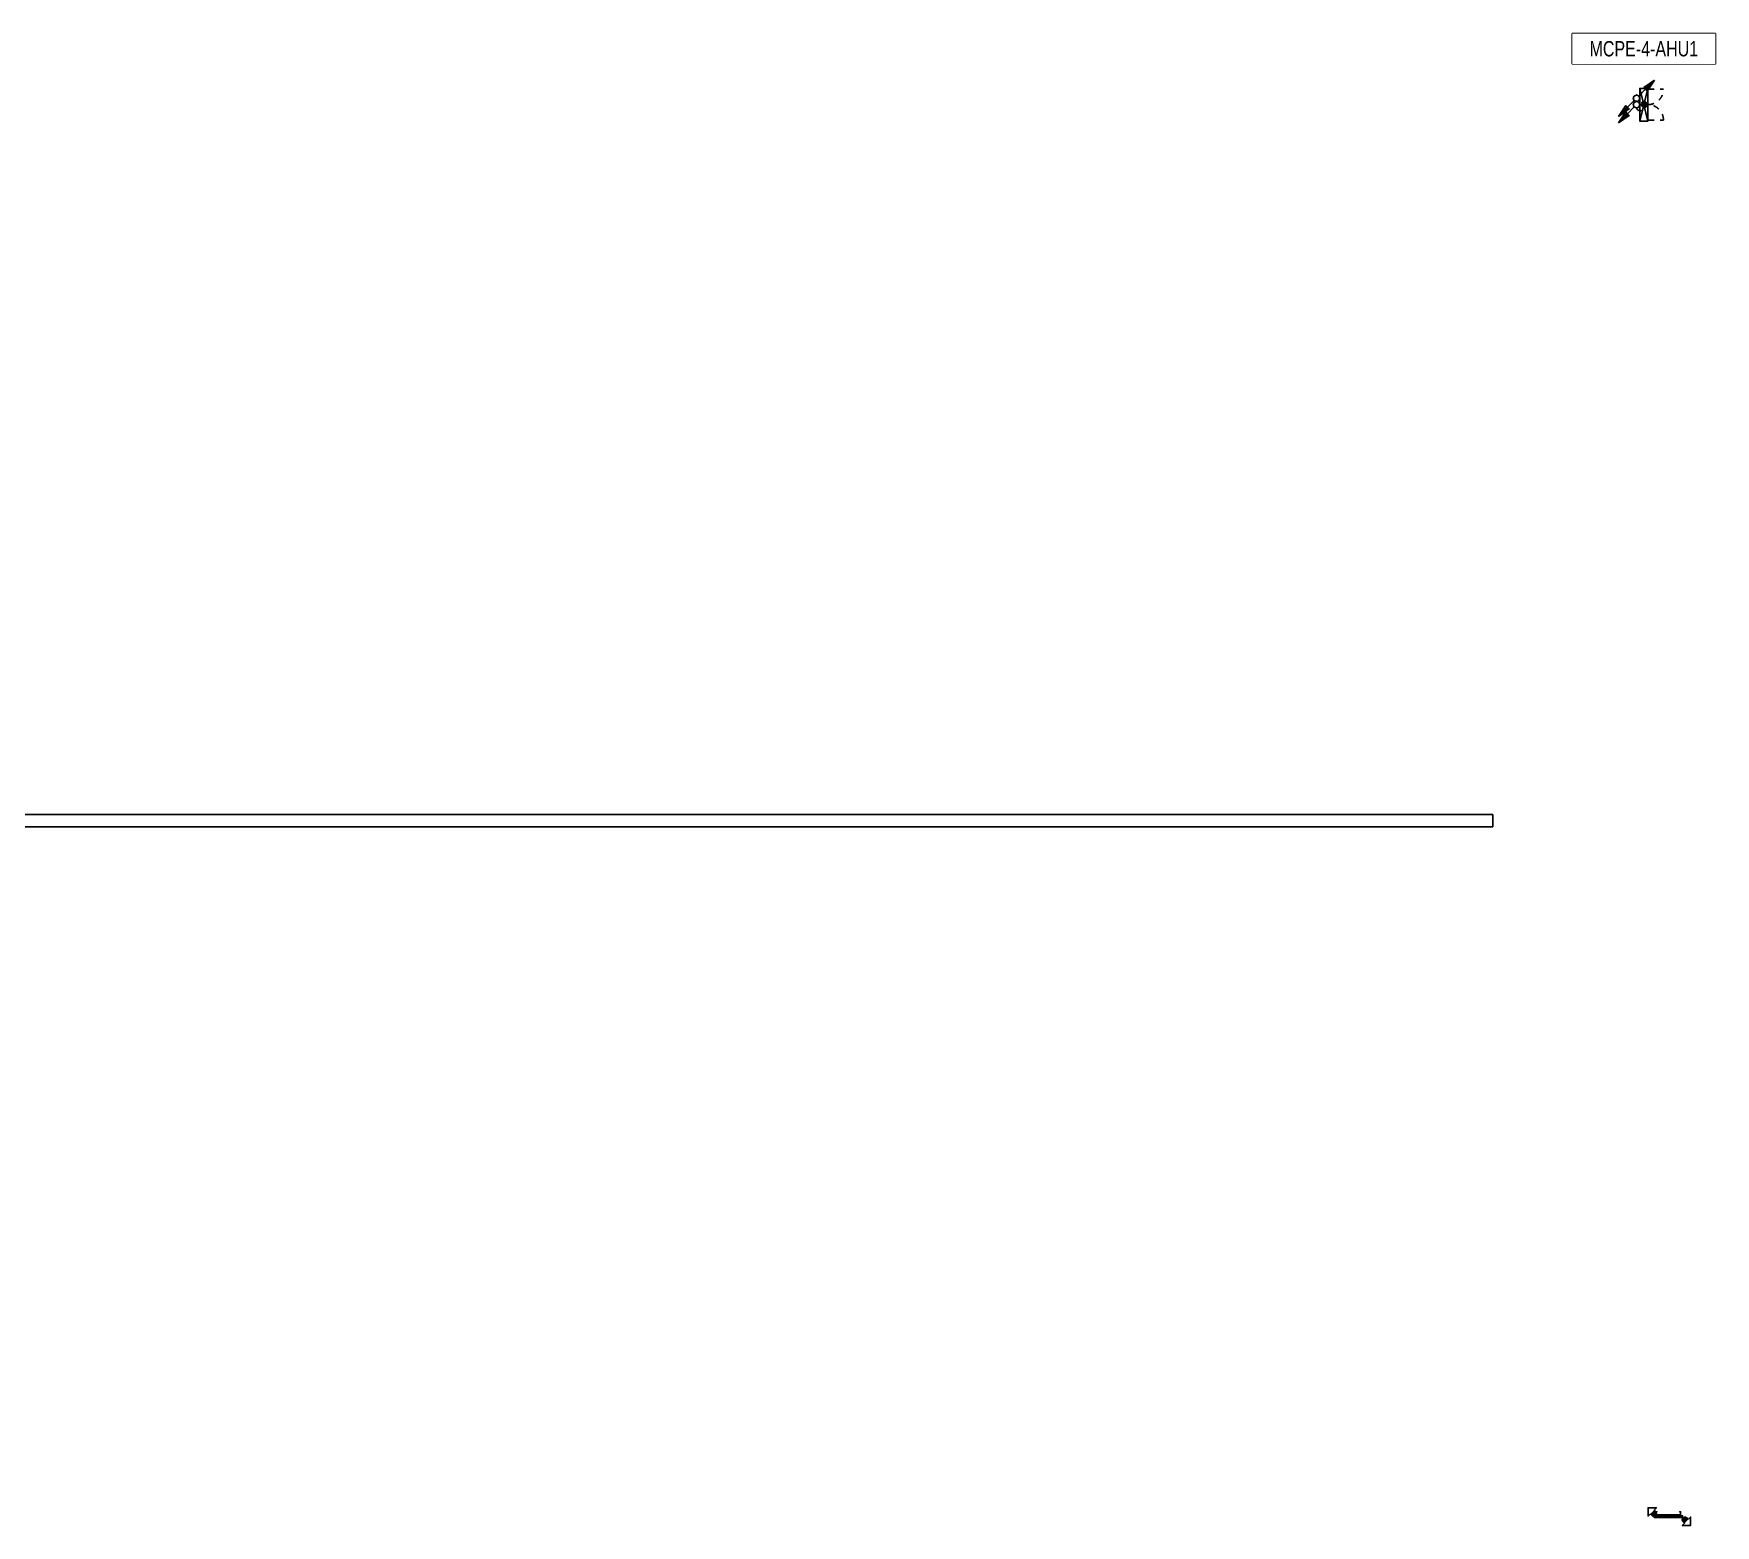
# Model space of a CAD drawing. Header units: millimetres. Extents: x 88028 to 500787, y -530175 to 1035835.
# Drawn here: x 131627 to 172805, y 464010 to 500545 of the extents above; entities that cross this region are included whole.
import ezdxf
from ezdxf.enums import TextEntityAlignment as Align

# ---------------------------------------------------------------- set-up
doc = ezdxf.new("R2010")
doc.units = ezdxf.units.MM
doc.header["$LTSCALE"] = 150
doc.linetypes.add('CONTINOUS', pattern=[0])
doc.linetypes.add('D1', pattern=[3, 1, -1, 1])
for name, color, linetype in [('------01 Motor Control Panel or Center', 4, 'Continuous'), ('-----00 LV_CABLE', 2, 'Continuous'), ('-----26 Electrical Cable Tray', 200, 'Continuous')]:
    doc.layers.add(name, color=color, linetype=linetype)
doc.styles.add('ELEC', font='')
doc.styles.get("Standard").update_dxf_attribs({"font": ''})
doc.styles.get('ELEC').set_extended_font_data('Dotum')
doc.styles.get('Standard').set_extended_font_data('Dotum')

# ---------------------------------------------------------------- blocks, each defined once
blk = doc.blocks.new('*U10')
at = {"linetype": 'Continuous', "ltscale": 0.1}
for p, q in [((-250, 57), (-250, 59)), ((-200, 57), (-200, 59)), ((-150, 57), (-150, 59)), ((-100, 57), (-100, 59)), ((-50, 57), (-50, 59)), ((0, 57), (0, 59)), ((50, 57), (50, 59)), ((100, 57), (100, 59)), ((150, 57), (150, 59)), ((200, 57), (200, 59)), ((250, 57), (250, 59))]:
    blk.add_line(p, q, dxfattribs=at)
blk.add_lwpolyline([(350, 0), (350, 40), (-350, 40), (-350, 0)], close=True, dxfattribs=at)
for points in [[(-300, 40), (-300, 140), (-275, 140), (-275, 137), (-297, 137), (-297, 40)], [(-297, 59), (297, 59)], [(-297, 57), (297, 57)], [(297, 43), (-297, 43)], [(300, 40), (300, 140), (275, 140), (275, 137), (297, 137), (297, 40)]]:
    blk.add_lwpolyline(points, dxfattribs=at)
blk.add_text('W600*H100', height=10, dxfattribs=at).set_placement((-340, 10), align=Align.MIDDLE_LEFT)
blk = doc.blocks.new('TRAY (U-D)')
at = {"color": 0}
for points in [[(156, 467), (-28, 651), (651, 651), (651, -28), (467, 156), (438, 127), (127, 438)], [(-28, 283), (-28, 255), (255, -28), (283, -28), (297, -14), (-14, 297)], [(-28, 198), (-28, 141), (141, -28), (198, -28)], [(14, 325), (325, 14), (354, 42), (42, 354)], [(71, 382), (382, 71), (410, 99), (99, 410)]]:
    blk.add_lwpolyline(points, close=True, dxfattribs=at)
blk.add_circle((0, 0), 40, dxfattribs=at)
blk = doc.blocks.new('MCP_EQUIPMENT-2')
for p, q in [((200, 400), (0, -400)), ((200, -400), (0, 400))]:
    blk.add_line(p, q)
at = {"color": 1, "linetype": 'D1'}
for p, q in [((200, 380), (580, 380)), ((200, -380), (580, -380))]:
    blk.add_line(p, q, dxfattribs=at)
blk.add_lwpolyline([(200, 400), (0, 400), (0, -400), (200, -400)], close=True)
for centre, start, end in [((200, 380), 270, 0), ((200, -380), 0, 90)]:
    blk.add_arc(centre, 380, start, end, dxfattribs=at)
blk = doc.blocks.new('11')
at = {"linetype": 'D1'}
h = blk.add_hatch(color=256, dxfattribs=at)
edge = h.paths.add_edge_path()
edge.add_arc((0, 0), 75, 0, 360)
blk.add_circle((0, 0), 75, dxfattribs=at)
for p in [(-75, 0), (0, 75), (75, 0), (0, -75)]:
    blk.add_point(p, dxfattribs=at)
blk = doc.blocks.new('O01')
blk.add_hatch(color=256).paths.add_polyline_path([(-149, -218), (-218, -149), (-368, -368)])
blk.add_line((-46, -46), (-184, -184))
blk.add_lwpolyline([(-368, -368), (-149, -218), (-218, -149), (-368, -368)])
blk.add_circle((0, 0), 65)
for p in [(-65, 0), (-65, 0), (0, 65), (0, 65), (65, 0), (65, 0), (0, -65), (0, -65)]:
    blk.add_point(p)

msp = doc.modelspace()

# ---------------------------------------------------------------- linework, layer by layer
at = {"layer": '------01 Motor Control Panel or Center', "linetype": 'CONTINOUS'}
msp.add_lwpolyline([(172805, 500545), (172805, 499805), (169302, 499805), (169302, 500545)], close=True, dxfattribs=at)
at = {"layer": '-----00 LV_CABLE', "linetype": 'D1'}
msp.add_arc((170964, 498748), 91.1, 193.3965, 348.5346, dxfattribs=at)
at = {"layer": '-----26 Electrical Cable Tray', "elevation": 0}
msp.add_lwpolyline([(167353, 481119), (167353, 481419), (99854, 481419), (99854, 481119)], close=True, dxfattribs=at)

# ---------------------------------------------------------------- block references
at = {"layer": '------01 Motor Control Panel or Center'}
msp.add_blockref('MCP_EQUIPMENT-2', (170954, 498805), dxfattribs=at)
at = {"layer": '-----00 LV_CABLE', "linetype": 'D1', "xscale": 1.2, "yscale": 1.2, "zscale": 1.2, "rotation": 180}
msp.add_blockref('O01', (170876, 498961), dxfattribs=at)
at = {"layer": '-----00 LV_CABLE', "linetype": 'D1', "xscale": 1.2, "yscale": 1.2, "zscale": 1.2}
for p in [(170876, 498961), (170876, 498805)]:
    msp.add_blockref('O01', p, dxfattribs=at)
at = {"layer": '-----00 LV_CABLE', "linetype": 'D1'}
msp.add_blockref('11', (171054, 498805), dxfattribs=at)
msp.add_blockref('11', (171054, 498805), dxfattribs=at)
at = {"layer": '-----26 Electrical Cable Tray', "xscale": 0.3, "yscale": 0.3, "zscale": 0.3}
for p, rotation in [((171354, 464245), 90), ((172004, 464205), 269.9999999999999)]:
    msp.add_blockref('TRAY (U-D)', p, dxfattribs=dict(at, rotation=rotation))
at = {"layer": '-----26 Electrical Cable Tray'}
msp.add_blockref('*U10', (171654, 464205), dxfattribs=at)

# ---------------------------------------------------------------- next in the draw order: wipeouts: each hides what was drawn before it
at = {"color": 1}
msp.add_wipeout([(169302, 500545), (172805, 500545), (172805, 499805), (169302, 499805)], dxfattribs=at).dxf.layer = '------01 Motor Control Panel or Center'

# ---------------------------------------------------------------- next in the draw order: texts
at = {"layer": '------01 Motor Control Panel or Center', "linetype": 'CONTINOUS', "style": 'ELEC', "width": 0.8}
msp.add_text('MCPE-4-AHU1', height=375, dxfattribs=at).set_placement((171054, 500175), align=Align.MIDDLE)

doc.saveas('drawing.dxf')
